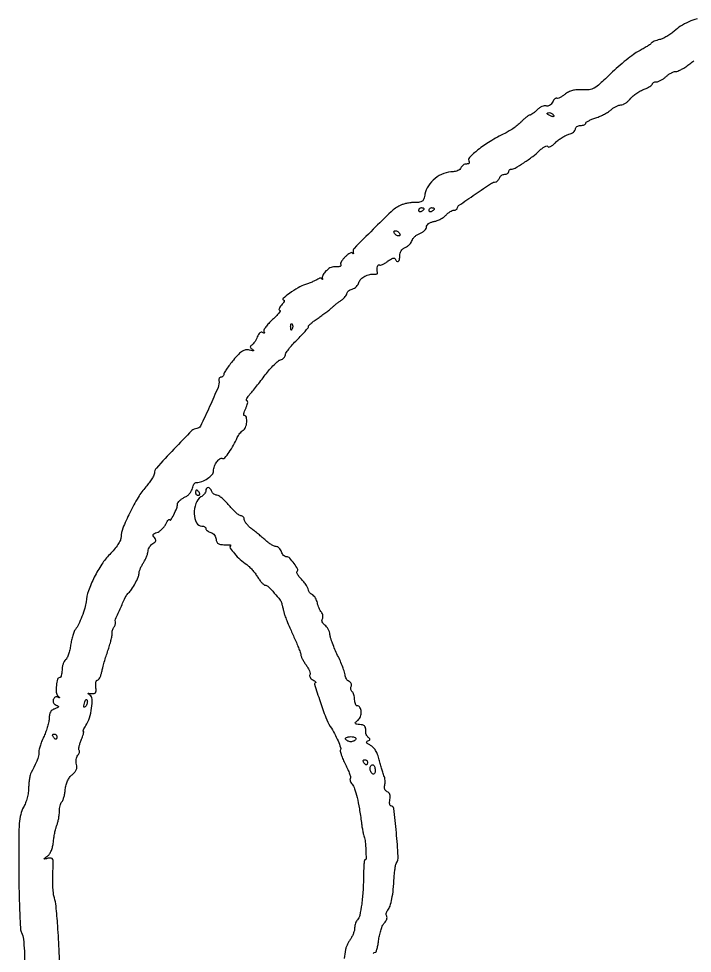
# Model space of a CAD drawing. Extents: x 173 to 1088, y 212 to 1028.
# Drawn here: x 173.1 to 435.5, y 619.6 to 983.6 of the extents above; entities that cross this region are included whole.
import ezdxf

# ---------------------------------------------------------------- set-up
doc = ezdxf.new("R2010")
doc.units = 0

msp = doc.modelspace()

# ---------------------------------------------------------------- linework, layer by layer
for points in [[(437.378822, 983.583317, 0.031299), (434.157521, 982.351157, 0.031111), (430.97935, 980.655502, 0.049031), (428.520474, 978.785106, -0.031022), (427.196614, 977.700789, -0.024188), (425.636608, 976.687924, -0.02475), (424.085622, 975.884392, -0.053128), (422.809546, 975.458169, 0.022245), (421.705606, 975.163686, 0.02623), (420.692725, 974.785188, 0.026535), (419.885454, 974.382081, 0.125919), (419.51646, 974.026633, -0.1026), (419.108811, 973.596061, -0.010055), (417.912531, 972.798293, -0.012384), (416.429243, 971.902558, -0.009505), (414.767498, 970.995831, 0.036749), (412.682854, 969.706363, 0.01176), (409.782733, 967.497391, 0.011663), (406.658574, 964.87778, 0.012775), (403.755618, 962.191487, -0.007099), (399.524523, 958.186091, -0.055941), (397.346972, 956.591595, -0.09992), (395.396835, 955.942968, -0.045866), (392.707249, 955.861585, 0.029057), (390.578183, 955.868655, 0.04936), (388.819493, 955.596706, 0.055084), (387.287248, 955.016264, 0.048625), (385.848049, 954.095115, -0.022257), (384.819264, 953.35753, -0.034278), (383.863353, 952.824118, -0.037161), (383.084247, 952.525371, -0.276023), (382.714932, 952.618401, 0.30608), (382.421116, 952.675318, 0.083663), (382.002422, 952.407161, 0.055017), (381.525873, 951.868503, 0.030753), (381.065766, 951.122885, -0.059449), (380.536637, 950.366066, -0.075059), (379.879683, 949.821593, -0.088916), (379.190122, 949.558218, -0.139364), (378.562064, 949.614557, 0.141033), (377.874174, 949.673994, 0.055414), (376.957857, 949.385777, 0.049073), (375.976208, 948.832132, 0.043479), (375.077319, 948.077319, -0.018314), (374.221457, 947.281956, -0.022766), (373.367667, 946.610212, -0.021887), (372.616292, 946.120792, -0.134189), (372.174314, 946, 0.149632), (371.72167, 945.861438, 0.018896), (370.88695, 945.250389, 0.020824), (369.929696, 944.425373, 0.015908), (368.951273, 943.448133, -0.034085), (367.746446, 942.329172, -0.016732), (366.075222, 941.066964, -0.016517), (364.244153, 939.866349, -0.023056), (362.526959, 938.925498, 0.021844), (356.753609, 935.780438, 0.032336), (352.020889, 932.492784, 0.033352), (348.774533, 929.537701, 0.342309), (348.594575, 927.846975, -0.179434), (348.659058, 927.526373, -0.187973), (348.497087, 927.248799, -0.115181), (348.099739, 927.060949, -0.053117), (347.527632, 927, 0.085485), (346.876624, 926.887878, 0.066241), (346.235327, 926.559375, 0.066059), (345.70056, 926.073419, 0.083908), (345.361626, 925.5, -0.122378), (344.960395, 924.925868, -0.064637), (344.232847, 924.440625, -0.05832), (343.310376, 924.111612, -0.056583), (342.32727, 924, 0.092432), (338.725018, 923.328337, 0.07626), (335.330724, 921.380813, 0.07744), (332.721275, 918.540693, 0.101112), (331.393022, 915.281452, -0.030461), (330.925316, 913.421455, -0.147304), (330.317148, 912.532032, -0.142647), (329.307797, 912.111039, -0.02795), (327.322968, 912, 0.028315), (325.840326, 911.91597, 0.021893), (324.241636, 911.662876, 0.022352), (322.765932, 911.293156, 0.048437), (321.684259, 910.852345, 0.067784), (318.231059, 908.391565, 0.007337), (311.180274, 901.565944, 0.003175), (303.837981, 894.152846, 0.255357), (303.41126, 892.635937, -0.014117), (303.492918, 892.228021, -0.176383), (303.465186, 892.075475, -0.543856), (303.385014, 892.07182, -0.031418), (303.228396, 892.323127, 0.329753), (302.890648, 892.481822, 0.066038), (302.22127, 892.25278, 0.046692), (301.36049, 891.719227, 0.026503), (300.423111, 890.927767, 0.028595), (299.55724, 890.015721, 0.041118), (298.91048, 889.10991, 0.047625), (298.540698, 888.329918, 0.229164), (298.589837, 887.85464, -0.172581), (298.65942, 887.531007, -0.189354), (298.504915, 887.251051, -0.118754), (298.118564, 887.061637, -0.054912), (297.559017, 887, 0.014658), (295.799775, 886.948414, 0.069891), (294.816266, 886.750907, 0.078411), (293.979387, 886.299957, 0.021209), (292.817439, 885.334785, 0.042047), (292.193565, 884.666695, 0.045403), (291.708051, 883.919792, 0.050229), (291.41914, 883.2074, 0.129023), (291.403544, 882.656044, -0.014218), (291.487537, 882.241511, -0.150122), (291.465993, 882.072161, -0.566219), (291.388161, 882.063106, -0.038868), (291.238859, 882.291738, 0.17121), (290.982957, 882.521148, 0.117294), (290.594183, 882.583174, 0.089111), (290.125846, 882.462059, 0.059618), (289.652754, 882.172061, -0.052495), (288.979373, 881.746015, -0.012328), (287.768196, 881.183837, -0.012568), (286.335612, 880.603698, -0.012061), (284.855998, 880.087753, 0.053316), (282.007605, 878.822809, 0.024931), (278.614811, 876.627438, 0.031117), (276.162919, 874.618688, 0.681077), (276.404988, 874.001221, -0.396991), (276.589297, 873.827035, -0.121215), (276.512455, 873.412859, -0.054211), (276.132399, 872.768663, -0.023564), (275.5, 872, 0.028247), (274.863119, 871.21095, 0.077007), (274.539759, 870.572627, 0.192293), (274.565329, 870.178353, 0.289201), (274.847893, 870, -0.560784), (275.005881, 869.741519, -0.048194), (274.492223, 868.93989, -0.028926), (273.464383, 867.777415, -0.013561), (272.011158, 866.391116, 0.021101), (270.527511, 864.932451, 0.03203), (269.3798, 863.535189, 0.03327), (268.643368, 862.35296, 0.267136), (268.662786, 861.736607, -0.042411), (268.855422, 861.356249, -0.359191), (268.801797, 861.186299, -0.257708), (268.588663, 861.171135, -0.03005), (268.152636, 861.405666, 0.182489), (267.614953, 861.510506, 0.13265), (267.056299, 861.252808, 0.086503), (266.52051, 860.61961, 0.041615), (266.059811, 859.657314, -0.028236), (265.615354, 858.661458, -0.026937), (265.055216, 857.705667, -0.027972), (264.468389, 856.917313, -0.080524), (263.95492, 856.472139, 0.064392), (263.473218, 856.080864, 0.222361), (263.349052, 855.709178, 0.178148), (263.547769, 855.315829, 0.040512), (264.143237, 854.844623, -0.048849), (264.586657, 854.481576, -0.571715), (264.541851, 854.307278, -0.116834), (264.099002, 854.286074, -0.010423), (262.999943, 854.5153, 0.088633), (261.543605, 854.58768, 0.108395), (260.262536, 854.130057, 0.064421), (258.835915, 852.95811, 0.014546), (256.749943, 850.605219, 0.010775), (255.31362, 848.809664, 0.014647), (254.101546, 847.125646, 0.011496), (253.176822, 845.687943, 0.138013), (253, 845.059543, -0.097523), (252.920369, 844.655157, -0.097575), (252.693373, 844.311241, -0.098293), (252.354508, 844.080946, -0.100575), (251.956163, 844, 0.125465), (251.57387, 843.902537, 0.119639), (251.276925, 843.632813, 0.106249), (251.113318, 843.227376, 0.082293), (251.109676, 842.75, -0.138726), (250.780225, 839.997063, -0.008892), (247.50121, 832.505682, -0.006089), (243.898612, 824.903511, -0.276792), (242.5, 823.995131, 0.191658), (240.598974, 823.158296, 0.004398), (233.614347, 815.935009, 0.004459), (226.76567, 808.596555, 0.18765), (226, 806.628241, -0.116687), (225.797189, 805.771032, -0.022907), (225.018255, 804.379956, -0.023165), (223.93733, 802.808678, -0.01967), (222.65789, 801.252881, 0.047644), (219.678023, 797.186033, 0.019514), (216.404277, 791.166507, 0.017106), (213.677677, 785.140076, 0.09798), (213, 781.715024, -0.112915), (212.723307, 780.505423, -0.032381), (211.771378, 778.821416, -0.029065), (210.357994, 776.912553, -0.020713), (208.569854, 774.941907, 0.05007), (205.508199, 771.14221, 0.028935), (202.587117, 766.044385, 0.028995), (200.332146, 760.777173, 0.063365), (199.375818, 756.5, -0.050545), (198.900257, 754.084772, -0.018486), (197.762631, 750.789164, -0.017956), (196.407186, 747.629703, -0.062971), (195.220164, 745.765281, 0.079253), (194.708747, 744.901467, 0.020418), (194.173521, 743.366691, 0.02026), (193.699757, 741.543258, 0.019369), (193.366874, 739.659988, -0.023337), (193.023105, 737.801262, -0.026064), (192.516747, 736.051319, -0.026658), (191.934196, 734.622269, -0.10986), (191.365567, 733.88843, 0.095754), (190.841366, 733.249591, 0.042041), (190.401135, 732.242741, 0.039573), (190.100919, 731.062334, 0.042513), (190, 729.877555, -0.029181), (189.935601, 728.775068, -0.04557), (189.73959, 727.845282, -0.057347), (189.454767, 727.196034, -0.266775), (189.113499, 727, 0.336754), (188.254322, 726.347321, 0.043869), (187.806296, 723.937404, 0.044227), (187.786241, 721.344076, 0.16694), (188.426624, 719.876672, -0.007367), (188.934538, 719.306353, -0.215181), (188.988774, 719.123906, -0.511531), (188.886, 719.069063, -0.013696), (188.354785, 719.347552, 0.129363), (187.872633, 719.472183, 0.118191), (187.373273, 719.350173, 0.103358), (186.932694, 718.993228, 0.07954), (186.621644, 718.456402, 0.096346), (186.505631, 717.797595, 0.109508), (186.65523, 717.175343, 0.105174), (187.061163, 716.656243, 0.082977), (187.677327, 716.293579, -0.027207), (188.516919, 715.917826, -0.377097), (188.629132, 715.632224, -0.208338), (188.348964, 715.336059, -0.012009), (187.160469, 714.863658, 0.072522), (186.181228, 714.329835, 0.098235), (185.510132, 713.581537, 0.087355), (185.125741, 712.563251, 0.046705), (185, 711.220054, -0.049823), (184.862219, 709.840782, -0.019948), (184.4125, 707.995215, -0.019505), (183.765672, 706.029614, -0.023294), (183, 704.236136, 0.017384), (182.234445, 702.500022, 0.017144), (181.5875, 700.706921, 0.017292), (181.129986, 699.100128, 0.060779), (181, 698.034737, -0.038442), (180.928132, 697.101357, -0.022123), (180.70625, 695.995024, -0.022007), (180.383187, 694.897116, -0.034061), (180, 693.986431), (179.54477, 693.082149), (179, 692), (178.45523, 690.917851), (178, 690.013569, 0.05519), (177.614934, 688.978349, 0.019969), (177.29375, 687.440601, 0.01952), (177.073478, 685.71468, 0.02198), (177, 684.043985, -0.040241), (176.8563, 682.261398, -0.024399), (176.415608, 680.190423, -0.024363), (175.772994, 678.16461, -0.038986), (175.010581, 676.518838, 0.06879), (173.906845, 673.709812, 0.04099), (173.350943, 670.1543, 0.01777), (173.130366, 664.294105, 0.002092), (173.15778, 651.238422, 0.003905), (173.277049, 642.777064, 0.00576), (173.525301, 635.352561, 0.002842), (173.84363, 629.070375, 0.103882), (174.217068, 627.68519, -0.09041), (174.966294, 625.17471, -0.017174), (175.32701, 620.396563, -0.011152), (175.418177, 615.522514, -0.258973)], [(189.49616, 606, 0.002586), (188.931846, 619.95601, 0.006118), (188.330536, 630.343788, 0.005988), (187.700773, 638.003467, 0.056541), (187.024344, 641.224891, -0.050688), (186.695956, 642.702815, -0.013758), (186.480805, 645.091214, -0.013775), (186.385534, 647.82966, -0.013908), (186.441759, 650.5604, 0.005119), (186.601372, 654.740601, 0.079572), (186.414715, 656.158596, 0.287148), (185.816874, 656.684909, 0.102588), (184.630987, 656.635246, -0.003209), (183.209304, 656.287493, -0.401882), (183.064177, 656.372678, -0.307739), (183.125466, 656.55681, -0.002606), (184.384027, 657.507983, 0.086719), (185.177645, 658.349985, 0.046757), (185.849791, 659.612031, 0.041789), (186.349463, 661.15912, 0.034773), (186.623838, 662.866347, -0.016299), (186.833835, 664.573051, -0.012215), (187.171854, 666.436426, -0.012381), (187.576779, 668.17648, -0.027487), (187.989811, 669.473201, 0.027513), (188.377033, 670.689106, 0.017024), (188.703257, 672.153083, 0.017063), (188.927423, 673.625494, 0.029249), (189, 674.8651, -0.031251), (189.069862, 675.981774, -0.031694), (189.278347, 677.075686, -0.033405), (189.582669, 677.998709, -0.100045), (189.947564, 678.55, 0.106555), (190.339518, 679.159079, 0.022329), (190.734486, 680.371827, 0.022469), (191.072835, 681.848337, 0.019606), (191.295827, 683.417922, -0.036882), (191.61373, 685.209127, -0.046233), (192.178902, 686.797834, -0.05053), (192.970763, 688.133485, -0.063587), (193.963873, 689.17183, 0.043709), (194.960369, 690.134282, 0.079562), (195.556818, 691.092811, 0.090612), (195.778878, 692.099531, 0.073168), (195.65746, 693.201872, -0.054853), (195.519421, 694.139432, -0.046323), (195.575559, 695.140996, -0.048454), (195.804368, 696.054581, -0.087847), (196.184352, 696.72213, 0.046975), (196.561046, 697.274112, 0.063188), (196.784598, 697.835847, 0.07904), (196.830818, 698.321978, 0.182599), (196.682151, 698.651182, -0.22166), (196.5271, 699.077094, -0.028256), (196.670377, 700.067759, -0.028757), (196.992698, 701.291075, -0.020167), (197.488624, 702.627016, 0.013405), (197.988957, 703.920935, 0.024155), (198.318288, 705.009186, 0.023631), (198.482627, 705.826996, 0.459181), (198.333963, 706, -0.476967), (198.213612, 706.148617, -0.044303), (198.372916, 706.667352, -0.032007), (198.727201, 707.399848, -0.016389), (199.258544, 708.271836, 0.068941), (200.683753, 711.280595, 0.042768), (201.5352, 715.102005, 0.040877), (201.717653, 718.605082, 0.241271), (200.858803, 720.165437, -0.021279), (200.248789, 720.616488, -0.449194), (200.239314, 720.817135, -0.22229), (200.515166, 720.91352, -0.010878), (201.5, 720.791698, 0.05957), (202.518763, 720.765379, 0.223242), (203.055894, 721.081864, 0.1542), (203.272373, 721.799247, 0.025877), (203.178434, 723.25, -0.033952), (203.127265, 724.303654, -0.055009), (203.242761, 725.192188, -0.075954), (203.492629, 725.798704, -0.262917), (203.848979, 726, 0.233472), (204.274976, 726.210385, 0.045802), (204.743486, 726.954687, 0.039935), (205.17584, 728.005206, 0.027582), (205.500933, 729.25, -0.014775), (205.873613, 730.842724, -0.005812), (206.476947, 733.014063, -0.005747), (207.183848, 735.347605, -0.007143), (207.896944, 737.5, 0.010562), (208.55227, 739.524277, 0.012353), (209.085539, 741.471875, 0.01135), (209.4565, 743.131904, 0.070673), (209.505203, 744, -0.052347), (209.518059, 744.658082, -0.035301), (209.66351, 745.395642, -0.035526), (209.908743, 746.09715, -0.057405), (210.223734, 746.64474, 0.045691), (210.527871, 747.145987, 0.042954), (210.743322, 747.704445, 0.045915), (210.845663, 748.234922, 0.100489), (210.803927, 748.64474, -0.17894), (210.862257, 749.758213, -0.004834), (212.872598, 754.30704, -0.00685), (214.931454, 758.685949, -0.10445), (215.95414, 760, 0.073094), (217.114156, 761.313127, 0.020736), (218.51007, 763.662206, 0.019101), (219.699447, 766.084032, 0.104961), (220, 767.5, -0.072693), (220.113838, 768.278866, -0.024215), (220.497751, 769.368735, -0.023518), (221.045913, 770.551064, -0.024725), (221.694471, 771.656457, 0.027187), (222.353987, 772.793304, 0.022367), (222.934484, 774.070521, 0.022934), (223.361871, 775.29426, 0.054204), (223.536322, 776.243016, -0.071053), (223.719304, 777.079312, -0.051063), (224.143778, 777.937548, -0.051265), (224.730681, 778.687882, -0.073725), (225.397301, 779.202465, 0.045112), (226.175846, 779.735516, 0.156822), (226.500419, 780.242836, 0.178029), (226.447484, 780.802406, 0.061588), (226.002802, 781.496624, -0.062209), (225.564128, 782.183331, -0.226095), (225.564383, 782.687403, -0.171606), (225.975392, 783.098642, -0.034624), (226.951393, 783.484573, 0.076123), (227.844295, 783.926164, 0.037041), (228.831609, 784.733231, 0.035647), (229.755264, 785.744392, 0.042901), (230.464005, 786.818671, -0.015783), (231.027653, 787.782863, -0.042174), (231.505819, 788.41861, -0.136451), (231.807023, 788.611845, -0.490418), (231.966123, 788.5, 0.729123), (232.363615, 788.39229, 0.027814), (233.50818, 790.392283, 0.018993), (234.694332, 793.004821, 0.097359), (235, 794.559741, -0.153549), (235.189511, 795.162295, -0.048891), (235.807812, 795.885817, -0.043518), (236.697586, 796.603826, -0.036582), (237.75, 797.204801, 0.053563), (238.843408, 797.879317, 0.04972), (239.799028, 798.786006, 0.052796), (240.497373, 799.791995, 0.090158), (240.819551, 800.759367, -0.05125), (241.033012, 801.616513, -0.064813), (241.406865, 802.341814, -0.078572), (241.87565, 802.832876, -0.164403), (242.370186, 803, 0.090068), (244.500517, 803.386887, 0.058904), (246.724387, 804.536116, 0.061809), (248.452481, 806.045992, 0.17924), (249.024001, 807.5, -0.082699), (249.358293, 809.288079, -0.068237), (250.265563, 811.005099, -0.079527), (251.426543, 812.176127, -0.242212), (252.5, 812.344644, 0.304402), (253.419552, 812.600549, 0.022955), (255.094069, 814.747095, 0.028017), (256.82494, 817.504402, 0.026392), (258.274855, 820.492395, -0.04029), (258.702316, 821.314394, -0.030991), (259.291879, 822.136667, -0.031784), (259.944058, 822.840186, -0.062456), (260.557444, 823.292085, 0.179833), (261.509656, 824.411803, 0.065385), (261.968138, 826.478746, 0.075634), (261.848677, 828.363925, 0.352762), (261.059303, 829, -0.367589), (260.810408, 829.21157, -0.084513), (260.814497, 829.807812, -0.050316), (261.065721, 830.694709, -0.025618), (261.546898, 831.75, 0.028723), (262.029459, 832.825959, 0.048073), (262.291907, 833.781309, 0.06528), (262.321577, 834.49318, 0.297375), (262.077414, 834.803394, -0.339173), (261.886756, 835.087587, -0.086583), (262.025002, 835.662918, -0.053279), (262.464266, 836.439065, -0.02804), (263.159694, 837.303394, 0.011976), (264.184426, 838.496448, 0.003244), (265.748596, 840.433853, 0.003281), (267.495631, 842.656489, 0.003401), (269.192472, 844.87568, -0.016403), (270.881748, 846.969813, -0.019798), (272.606195, 848.81647, -0.018817), (274.156974, 850.239269, -0.112718), (275.122597, 850.742311, 0.065102), (275.840306, 851.033809, 0.067674), (276.448513, 851.497092, 0.074933), (276.859409, 852.054642, 0.12198), (277, 852.622356, -0.148681), (277.236044, 853.398604, -0.016836), (278.321875, 854.906563, -0.019204), (279.776619, 856.6473, -0.014498), (281.5, 858.447741, 0.008412), (283.224651, 860.206157, 0.012242), (284.680132, 861.818218, 0.007827), (285.831078, 863.200691, 0.169123), (286.006833, 863.692017, -0.195192), (286.189067, 864.130362, -0.016156), (287.102823, 864.99703, -0.019702), (288.304772, 865.983497, -0.013867), (289.728267, 867, 0.006727), (291.268759, 868.067171, 0.006167), (292.825704, 869.20625, 0.006175), (294.189961, 870.257016, 0.020069), (295.056483, 871, -0.013652), (295.829218, 871.679962, -0.00701), (296.832053, 872.491411, -0.006962), (297.888493, 873.298454, -0.010425), (298.835049, 873.970759, 0.033735), (299.663559, 874.619332, 0.03779), (300.364046, 875.350999, 0.041019), (300.853163, 876.056675, 0.13178), (301, 876.604128, -0.153105), (301.152041, 877.089013, -0.068877), (301.6093, 877.584556, -0.058782), (302.280747, 878.015492, -0.049386), (303.074213, 878.309156, 0.073671), (303.906065, 878.66366, 0.055588), (304.691359, 879.274381, 0.056125), (305.314815, 880.035015, 0.079844), (305.666667, 880.833333, -0.133265), (306.432928, 882.169321, -0.074725), (307.949516, 883.288869, -0.06975), (309.855753, 883.979218, -0.082882), (311.765823, 884.061016, 0.060533), (312.240278, 884.060224, 0.099449), (312.620377, 884.185128, 0.136389), (312.846629, 884.412036, 0.171559), (312.897402, 884.70253, -0.042324), (312.793051, 885.9695, -0.059711), (312.93045, 887.092913, -0.123334), (313.245665, 887.689022, -0.429989), (313.633912, 887.699422, 0.260559), (314.043602, 887.583556, 0.044178), (314.843062, 887.850678, 0.038529), (315.820817, 888.369421, 0.025434), (316.859993, 889.104511, -0.02724), (317.927745, 889.854046, -0.060246), (318.828097, 890.274881, -0.105717), (319.471166, 890.343459, -0.294234), (319.809415, 890.071756, 0.103243), (320.344865, 889.152645, 0.371853), (320.965827, 889.074295, 0.200347), (321.466641, 889.824165, 0.057233), (321.579401, 891.24792, -0.075541), (321.695502, 892.24875, -0.078894), (322.103706, 893.153713, -0.076951), (322.782847, 893.905298, -0.067092), (323.688449, 894.458546, 0.053094), (324.560152, 894.958246, 0.04375), (325.37057, 895.660549, 0.04552), (326.004962, 896.447736, 0.083083), (326.34168, 897.198585, -0.098113), (326.706438, 897.951044, -0.047371), (327.432734, 898.743844, -0.044466), (328.37537, 899.453923, -0.04839), (329.403232, 899.963209, 0.048548), (330.396567, 900.455777, 0.054154), (331.237199, 901.115721, 0.061516), (331.811793, 901.834828, 0.138699), (332, 902.500249, -0.154691), (332.210325, 903.163804, -0.082496), (332.820844, 903.782784, -0.06491), (333.762941, 904.295039, -0.042774), (334.948884, 904.639777, 0.042483), (336.202894, 905.003511, 0.030372), (337.532701, 905.610091, 0.030855), (338.73773, 906.349508, 0.055852), (339.603872, 907.114777, -0.035355), (340.356003, 907.836185, -0.035116), (341.203905, 908.446216, -0.037321), (342.019931, 908.869862, -0.101408), (342.654988, 909, 0.059326), (343.169368, 909.061248, 0.078256), (343.604903, 909.241919, 0.096666), (343.896614, 909.509429, 0.160332), (344, 909.823554, -0.245296), (344.513978, 910.808186, -0.002665), (350.967341, 915.254318, -0.003773), (357.326494, 919.515852, -0.146755), (358.940482, 920, 0.144442), (359.306079, 920.107866, 0.059717), (359.706728, 920.440625, 0.052306), (360.078815, 920.926146, 0.045775), (360.361626, 921.5, -0.081035), (360.696157, 922.073415, -0.065663), (361.217991, 922.559375, -0.06652), (361.840167, 922.887915, -0.088478), (362.468615, 923, 0.063461), (363.05412, 923.074614, 0.081424), (363.550156, 923.29375, 0.09843), (363.882059, 923.618634, 0.151099), (364, 924, -0.091936), (364.070791, 924.38175, -0.095989), (364.273381, 924.70625, -0.099426), (364.575578, 924.923408, -0.106626), (364.93066, 925, 0.131864), (366.501856, 925.421702, 0.01289), (369.880579, 927.494193, 0.017468), (373.347756, 929.922226, 0.029892), (376.03564, 932.21214, -0.024598), (377.165557, 933.19558, -0.050936), (378.152398, 933.821494, -0.086935), (378.87235, 934.036346, -0.355319), (379.230423, 933.808731, 0.345616), (379.577148, 933.57982, 0.096031), (380.248356, 933.768104, 0.054286), (381.167937, 934.36198, 0.025883), (382.215015, 935.305924, -0.031684), (383.404881, 936.353845, -0.024599), (384.819937, 937.341838, -0.025167), (386.236588, 938.134266, -0.053495), (387.413878, 938.567741, 0.047693), (388.403259, 938.919078, 0.057944), (389.240327, 939.43493, 0.068408), (389.81104, 940.028055, 0.158698), (390, 940.608408, -0.142309), (390.15416, 941.139078, -0.099693), (390.5875, 941.59122, -0.084453), (391.235529, 941.895819, -0.067826), (392, 942, 0.040094), (392.765795, 942.061507, 0.059398), (393.4125, 942.246733, 0.078119), (393.852334, 942.518535, 0.218729), (394, 942.83994, -0.248937), (394.211332, 943.238105, -0.024675), (395.167377, 943.818418, -0.026519), (396.451436, 944.427923, -0.017847), (397.974049, 944.991436, 0.023292), (399.641026, 945.629092, 0.018933), (401.363562, 946.460719, 0.019335), (402.894045, 947.349896, 0.046294), (403.932236, 948.151495, -0.039866), (404.824564, 948.858932, -0.034192), (405.863594, 949.457002, -0.035647), (406.887733, 949.869226, -0.078008), (407.720838, 950, 0.099932), (408.536954, 950.164758, 0.045078), (409.505549, 950.679532, 0.042205), (410.464385, 951.428242, 0.04487), (411.26252, 952.313302, -0.052264), (412.177816, 953.298657, -0.026121), (413.517593, 954.350492, -0.025608), (415.032479, 955.304778, -0.03427), (416.499868, 955.999948, 0.018833), (417.840727, 956.585236, 0.027303), (418.971836, 957.208795, 0.02601), (419.80826, 957.793917, 0.231077), (420, 958.186646, -0.182749), (420.117398, 958.497119, -0.090836), (420.452908, 958.761077, -0.070737), (420.95185, 958.939927, -0.050781), (421.541813, 959, 0.091681), (422.282083, 959.136887, 0.032799), (423.261326, 959.5875, 0.031223), (424.29515, 960.23461, 0.032092), (425.230375, 961, -0.034637), (426.175349, 961.765382, -0.032333), (427.238234, 962.4125, -0.033946), (428.258622, 962.861315, -0.086846), (429.051057, 963, 0.104529), (429.935027, 963.186842, 0.022064), (431.355698, 963.891991, 0.022207), (432.960346, 964.874157, 0.019463), (434.546013, 966.036567, -0.021854), (436.100149, 967.16448, -0.029047)], [(311.174756, 619.504043, -0.254315), (312.086777, 620, 0.324325), (312.373666, 620.207966, 0.014342), (312.742942, 621.456224, 0.01958), (313.100569, 623.057046, 0.012189), (313.399955, 624.957357, -0.023785), (313.764632, 626.967743, -0.024677), (314.315295, 628.909389, -0.025346), (314.956942, 630.532932, -0.089826), (315.592544, 631.449687, 0.0523), (316.131421, 632.114852, 0.061744), (316.485725, 632.842631, 0.072296), (316.61282, 633.52034, 0.149759), (316.477668, 634.036134, -0.115578), (316.310157, 634.535851, -0.069348), (316.338555, 635.164125, -0.063524), (316.548863, 635.819487, -0.063918), (316.916645, 636.399563, 0.098474), (317.788667, 638.0095, 0.026802), (318.498145, 640.82912, 0.022975), (319.044348, 644.518746, 0.013003), (319.383131, 649.02606, -0.011375), (319.512921, 650.831495, -0.013864), (319.719518, 652.513155, -0.012417), (319.965694, 653.907112, -0.088717), (320.216493, 654.541276, 0.154034), (320.951235, 657.444074, 0.009125), (320.254228, 666.596806, 0.006144), (319.251595, 675.971822, 0.379822), (318.093359, 677, -0.294963), (317.814989, 677.179867, -0.071986), (317.656734, 677.730721, -0.051145), (317.629547, 678.534083, -0.030137), (317.752871, 679.487562, 0.044557), (317.864228, 680.599332, 0.083813), (317.724002, 681.48823, 0.106819), (317.337261, 682.138518, 0.11425), (316.724708, 682.552145, -0.105123), (316.153278, 682.923174, -0.101364), (315.773213, 683.498998, -0.091234), (315.625238, 684.231248, -0.068409), (315.723232, 685.049639, 0.051034), (315.857204, 685.913847, 0.033241), (315.84241, 686.924425, 0.033324), (315.694372, 687.919298, 0.053062), (315.423708, 688.735056, -0.026994), (315.046187, 689.701464, -0.007009), (314.545553, 691.294878, -0.007107), (314.025474, 693.129779, -0.007198), (313.560091, 694.970913, 0.028045), (312.947206, 697.030267, 0.049409), (312.185274, 698.631741, 0.060448), (311.260947, 699.814004, 0.081177), (310.159607, 700.607746, -0.022625), (309.141612, 701.174145, -0.122417), (308.702803, 701.622896, -0.312883), (308.731049, 701.994368, -0.127468), (309.160501, 702.310703, 0.043467), (309.757557, 702.612622, 0.228649), (309.949217, 702.914177, 0.227627), (309.832821, 703.252858, 0.043111), (309.321877, 703.688464, -0.09804), (308.883706, 704.153617, -0.054337), (308.542151, 704.857967, -0.051229), (308.341199, 705.677078, -0.057273), (308.321877, 706.489157, 0.071702), (308.281213, 707.262581, 0.092706), (308.017709, 707.921218, 0.106457), (307.569914, 708.37608, 0.125455), (307, 708.572248, -0.010746), (304.905528, 708.78957, -0.183107), (304.304246, 709.108037, -0.397925), (304.32109, 709.576761, -0.032264), (305.340696, 710.458365, 0.149859), (306.32947, 711.82924, 0.100553), (306.575809, 713.759631, 0.121337), (306.047666, 715.380448, 0.259154), (304.932612, 716, -0.233743), (304.575207, 716.176738, -0.071965), (304.273955, 716.717039, -0.054935), (304.068098, 717.506131, -0.036374), (304, 718.440983, 0.036041), (303.929434, 719.418688, 0.04038), (303.719079, 720.338546, 0.044295), (303.41161, 721.077984, 0.134458), (303.043674, 721.473008, -0.126333), (302.720623, 721.808917, -0.081095), (302.532792, 722.319173, -0.072444), (302.504918, 722.921457, -0.067106), (302.647428, 723.523596, 0.094366), (302.755125, 724.12143, 0.096724), (302.633816, 724.711412, 0.098965), (302.303239, 725.202031, 0.103916), (301.814594, 725.517653, -0.104249), (301.270393, 725.869668, -0.060596), (300.786561, 726.48308, -0.056683), (300.432242, 727.248459, -0.061358), (300.270914, 728.053623, 0.060658), (300.050351, 729.162439, 0.011458), (299.359956, 731.111451, 0.012091), (298.440991, 733.362864, 0.010826), (297.381494, 735.652691, -0.012207), (296.31378, 737.977095, -0.012507), (295.369889, 740.332247, -0.012336), (294.65348, 742.413666, -0.050193), (294.379247, 743.722623, 0.054473), (294.152441, 744.76096, 0.040938), (293.690595, 745.83613, 0.041847), (293.079579, 746.786891, 0.071266), (292.405052, 747.445769, -0.061066), (291.792207, 748.020543, -0.079505), (291.399384, 748.680673, -0.09485), (291.274548, 749.333389, -0.139243), (291.433315, 749.892101, 0.106327), (291.631847, 750.450294, 0.070045), (291.625005, 751.134216, 0.065746), (291.422685, 751.834719, 0.070178), (291.048321, 752.441777, -0.048492), (290.585512, 753.124375, -0.023489), (290.124389, 754.074269, -0.023042), (289.733153, 755.117172, -0.030651), (289.481204, 756.097602, 0.050032), (289.199411, 757.041099, 0.041686), (288.721954, 757.972854, 0.043459), (288.13323, 758.757447, 0.082687), (287.518972, 759.249321, -0.045608), (286.937877, 759.64803, -0.047249), (286.446198, 760.141227, -0.051943), (286.108465, 760.650434, -0.121047), (286, 761.091896, 0.111535), (285.821755, 761.881008, 0.040862), (285.244113, 762.876027, 0.02439), (284.182613, 764.253872, 0.005951), (282.297619, 766.415656, -0.039627), (281.8763, 766.970108, -0.057047), (281.604796, 767.522803, -0.07313), (281.51129, 767.99217, -0.212108), (281.627522, 768.294189, 0.331999), (281.773473, 769.298609, 0.03374), (280.403511, 771.463216, 0.035095), (278.706069, 773.470859, 0.202389), (277.452378, 774, -0.131693), (276.901325, 774.147702, -0.068529), (276.335356, 774.5875, -0.060665), (275.840786, 775.235156, -0.055972), (275.5, 776, 0.060051), (275.151783, 776.764733, 0.062712), (274.635937, 777.4125, 0.069806), (274.038368, 777.851538, 0.124196), (273.449896, 778, -0.108145), (272.726194, 778.158382, -0.026324), (271.637431, 778.730114, -0.025763), (270.430605, 779.534122, -0.023154), (269.267284, 780.485493, 0.006132), (268.008205, 781.588766, 0.003808), (266.505077, 782.853955, 0.00382), (265.002512, 784.079999, 0.006891), (263.75, 785.058074, -0.030207), (262.697499, 785.961985, -0.034225), (261.807813, 786.951383, -0.036558), (261.182477, 787.88357, -0.130176), (261, 788.57258, 0.088805), (260.902433, 789.117575, 0.094938), (260.622553, 789.580695, 0.099937), (260.205267, 789.890523, 0.110309), (259.715075, 790, -0.158751), (259.02931, 790.22336, -0.021684), (257.83577, 791.175, -0.023156), (256.48266, 792.468227, -0.017671), (255.121806, 794, 0.01974), (253.74974, 795.531588, 0.025142), (252.362842, 796.825, 0.024502), (251.127916, 797.766266, 0.151716), (250.375346, 798, -0.093623), (249.782554, 798.111979, -0.066804), (249.190593, 798.440625, -0.064845), (248.689171, 798.926578, -0.076435), (248.361626, 799.5, 0.088427), (247.735738, 800.537536, 0.189753), (246.91878, 800.95928, 0.282105), (246.266302, 800.645373, 0.144101), (246, 799.740547, -0.115253), (245.867806, 799.174669, -0.049034), (245.453891, 798.510007, -0.045014), (244.852147, 797.85748, -0.044442), (244.140904, 797.320069, 0.171616), (242.124402, 794.788494, 0.09214), (241.524544, 790.790957, 0.108536), (242.419166, 787.302487, 0.283102), (244.535184, 786, -0.0618), (245.095295, 785.930505, -0.080188), (245.56971, 785.726045, -0.097793), (245.887257, 785.423072, -0.154695), (246, 785.067388, 0.170109), (246.141156, 784.664493, 0.058089), (246.5875, 784.222265, 0.0497), (247.234602, 783.811679, 0.039709), (248, 783.5, -0.081113), (248.764378, 783.112489, -0.069591), (249.4125, 782.483985, -0.071315), (249.850007, 781.718828, -0.094537), (250, 780.932612, 0.127449), (250.287419, 779.82334, 0.160604), (251.06261, 779.108029, 0.092815), (252.484819, 778.757492, 0.025062), (254.816667, 778.742466, -0.034904), (255.289067, 778.730128, -0.102918), (255.597762, 778.634299, -0.255413), (255.696497, 778.478393, -0.215708), (255.626778, 778.293444, 0.36216), (255.543941, 777.380281, 0.027261), (257.183813, 775.262855, 0.031489), (259.437655, 772.968273, 0.032464), (261.94003, 771, -0.042392), (262.920662, 770.196694, -0.018811), (264.07633, 768.985937, -0.018461), (265.211096, 767.60425, -0.023701), (266.144119, 766.25, 0.02029), (266.989147, 765.005392, 0.027186), (267.858794, 763.954688, 0.026602), (268.647102, 763.187451, 0.181624), (269.14612, 763, -0.20047), (270.210573, 762.555348, -0.011522), (272.693204, 759.924191, -0.014025), (275.010382, 757.202382, -0.131713), (275.625, 755.808536, 0.011963), (275.690221, 755.444567, 0.007256), (275.783884, 755.017195, 0.007268), (275.889213, 754.595554, 0.012699), (275.99035, 754.25, -0.011514), (276.096138, 753.891705, -0.005493), (276.216439, 753.426562, -0.005441), (276.331544, 752.93764, -0.007709), (276.422501, 752.5, 0.039058), (276.776985, 751.206977, 0.010219), (277.547626, 749.196809, 0.007451), (278.74728, 746.37063, 0.00241), (280.605381, 742.222665, -0.007034), (281.522495, 740.123516, -0.009249), (282.296581, 738.181735, -0.007109), (282.888089, 736.544156, -0.083294), (283, 735.877035, 0.102306), (283.121027, 735.29173, 0.01798), (283.606075, 734.271398, 0.01883), (284.273335, 733.098873, 0.015938), (285.063235, 731.911195, -0.026885), (285.810482, 730.732502, -0.035985), (286.348766, 729.587102, -0.039066), (286.637227, 728.617943, -0.193557), (286.542202, 728.068285, 0.180931), (286.455087, 727.628572, 0.094872), (286.649804, 727.09775, 0.073529), (287.09451, 726.556241, 0.052357), (287.728968, 726.091869, -0.016125), (288.365969, 725.692982, -0.041863), (288.788195, 725.354756, -0.125523), (288.923613, 725.139718, -0.494346), (288.847868, 725.030409, 0.491246), (288.386138, 724.371124, 0.004317), (290.534998, 717.683797, 0.010881), (292.771125, 711.38853, 0.052411), (294.482989, 708, -0.019679), (296.139136, 705.193828, -0.021208), (297.525488, 702.334119, -0.015494), (298.527296, 699.811337, -0.229032), (298.431762, 698.889588, 0.208624), (298.352377, 698.335199, 0.016186), (298.807922, 696.870289, 0.019962), (299.501571, 695.101761, 0.013832), (300.419283, 693.159288, -0.013647), (301.330602, 691.232195, -0.020915), (302.002979, 689.512022, -0.016479), (302.43488, 688.105047, -0.268776), (302.312627, 687.645961, 0.208754), (302.178092, 687.302972, 0.0697), (302.275104, 686.760529, 0.055236), (302.566758, 686.118682, 0.038984), (303.024111, 685.470948, -0.094547), (303.986724, 683.726317, -0.019858), (304.940653, 680.357578, -0.017965), (305.839336, 675.931271, -0.010086), (306.628066, 670.5, 0.00843), (306.860884, 668.858596, 0.008561), (307.147863, 667.234375, 0.008388), (307.445155, 665.831172, 0.03448), (307.697255, 665, -0.066339), (308.152792, 663.062615, -0.016208), (308.369675, 659.783181, -0.008342), (308.426548, 656.426492, -0.414439), (308, 656.000053, 0.379217), (307.798892, 655.822092, 0.007123), (307.636276, 654.311126, 0.013519), (307.513718, 652.454872, 0.008155), (307.463918, 650.250155, -0.013454), (307.262982, 644.196582, -0.018397), (306.735403, 638.76772, -0.01598), (306.002223, 634.381445, -0.148022), (305.104613, 632.704613, 0.074425), (304.681014, 632.131885, 0.038551), (304.32448, 631.314216, 0.037261), (304.081369, 630.398976, 0.046319), (304, 629.522506, -0.061671), (303.880025, 628.553498, -0.028647), (303.500425, 627.342033, -0.027849), (302.950366, 626.099001, -0.034694), (302.299319, 625.016951, 0.02267), (301.637146, 623.97398, 0.020976), (301.053466, 622.848452, 0.021492), (300.61942, 621.80288, 0.06313), (300.446305, 621.044444, -0.036619), (299.852955, 617.619087, -0.035684)]]:
    msp.add_lwpolyline(points, format="xyb")
for points in [[(381.492921, 946.011454, -0.1144), (381.606889, 945.674071, -0.32948), (381.487528, 945.474315, -0.155351), (381.131719, 945.443138, -0.036408), (380.551938, 945.618443, -0.029964), (379.48003, 946.105273, -0.168622), (379.057392, 946.558518, -0.444011), (379.201747, 946.882327, -0.079093), (379.940983, 947, -0.088797), (380.34605, 946.927491, -0.053277), (380.78502, 946.709615, -0.051183), (381.189428, 946.389589, -0.061454)], [(331, 909.559017, -0.151918), (330.934461, 909.34829, -0.038439), (330.70625, 909.066025, -0.035638), (330.382774, 908.768994, -0.029505), (330, 908.5, -0.082592), (329.6179, 908.343488, -0.161196), (329.29375, 908.3746, -0.182303), (329.078288, 908.586039, -0.108972), (329, 908.940983, -0.093332), (329.076123, 909.345238, -0.09642), (329.29375, 909.688914, -0.099167), (329.618444, 909.918938, -0.105053), (330, 910, -0.042167), (330.382849, 909.967655, -0.061769), (330.70625, 909.870461, -0.081139), (330.92554, 909.727648, -0.210953)], [(335, 909.559017, -0.151918), (334.934461, 909.34829, -0.038439), (334.70625, 909.066025, -0.035638), (334.382774, 908.768994, -0.029505), (334, 908.5, -0.082592), (333.6179, 908.343488, -0.161196), (333.29375, 908.3746, -0.182303), (333.078288, 908.586039, -0.108972), (333, 908.940983, -0.093332), (333.076123, 909.345238, -0.09642), (333.29375, 909.688914, -0.099167), (333.618444, 909.918938, -0.105053), (334, 910, -0.042167), (334.382849, 909.967655, -0.061769), (334.70625, 909.870461, -0.081139), (334.92554, 909.727648, -0.210953)], [(321.5, 900, -0.076764), (321.661825, 899.617617, -0.154201), (321.642737, 899.29375, -0.186277), (321.449529, 899.079239, -0.117858), (321.118034, 899, -0.085235), (320.689814, 899.073533, -0.053414), (320.230237, 899.29375, -0.051777), (319.810561, 899.617474, -0.064269), (319.5, 900, -0.076764), (319.338175, 900.382383, -0.154201), (319.357263, 900.70625, -0.186277), (319.550471, 900.920761, -0.117858), (319.881966, 901, -0.085235), (320.310186, 900.926467, -0.053414), (320.769763, 900.70625, -0.051777), (321.189439, 900.382526, -0.064269)], [(279.683114, 862.8125, -0.054073), (279.461564, 862.395823, -0.470617), (279.279315, 862.37858, -0.168741), (279.137993, 862.670344, -0.018894), (279.078947, 863.416667, -0.028489), (279.089945, 864.112848, -0.077125), (279.200665, 864.592839, -0.208169), (279.385309, 864.77538, -0.296942), (279.604167, 864.729167, -0.126455), (279.797407, 864.402231, -0.060344), (279.876576, 863.916927, -0.05415), (279.839148, 863.359369, -0.051402)], [(242, 799, 0.105053), (242.081062, 798.618444, 0.099167), (242.311086, 798.29375, 0.09642), (242.654762, 798.076123, 0.093332), (243.059017, 798, 0.108972), (243.413961, 798.078288, 0.182303), (243.6254, 798.29375, 0.161196), (243.656512, 798.6179, 0.082592), (243.5, 799, 0.029505), (243.231006, 799.382774, 0.035638), (242.933975, 799.70625, 0.038439), (242.65171, 799.934461, 0.151918), (242.440983, 800, 0.210953), (242.272352, 799.92554, 0.081139), (242.129539, 799.70625, 0.061769), (242.032345, 799.382849, 0.042167)], [(199.16845, 715.76845, -0.069225), (198.72933, 715.436586, -0.470166), (198.508441, 715.522275, -0.131195), (198.479614, 715.995419, -0.013933), (198.731213, 717.080159, -0.02593), (199.004403, 717.940026, -0.106885), (199.298474, 718.396366, -0.353106), (199.564152, 718.424773, -0.170804), (199.787763, 718.13671, -0.085105), (199.8766, 717.556574, -0.059552), (199.7862, 716.899953, -0.058506), (199.539971, 716.270088, -0.0741)], [(188, 704, -0.042167), (187.967655, 703.617151, -0.061769), (187.870461, 703.29375, -0.081139), (187.727648, 703.07446, -0.210953), (187.559017, 703, -0.151918), (187.34829, 703.065539, -0.038439), (187.066025, 703.29375, -0.035638), (186.768994, 703.617226, -0.029505), (186.5, 704, -0.082592), (186.343488, 704.3821, -0.161196), (186.3746, 704.70625, -0.182303), (186.586039, 704.921712, -0.108972), (186.940983, 705, -0.093332), (187.345238, 704.923877, -0.09642), (187.688914, 704.70625, -0.099167), (187.918938, 704.381556, -0.105053)], [(304.5, 703, -0.085235), (304.161812, 702.617226, -0.053414), (303.657561, 702.29375, -0.051777), (303.074463, 702.074147, -0.064269), (302.5, 702, -0.064269), (301.925537, 702.074147, -0.051777), (301.342439, 702.29375, -0.053414), (300.838188, 702.617226, -0.085235), (300.5, 703, -0.259199), (300.482113, 703.385721, -0.162984), (300.809017, 703.713525, -0.081563), (301.511996, 703.931662, -0.034543), (302.5, 704, -0.034543), (303.488004, 703.931662, -0.081563), (304.190983, 703.713525, -0.162984), (304.517887, 703.385721, -0.259199)], [(309, 694, -0.042167), (308.967655, 693.617151, -0.061769), (308.870461, 693.29375, -0.081139), (308.727648, 693.07446, -0.210953), (308.559017, 693, -0.151918), (308.34829, 693.065539, -0.038439), (308.066025, 693.29375, -0.035638), (307.768994, 693.617226, -0.029505), (307.5, 694, -0.082592), (307.343488, 694.3821, -0.161196), (307.3746, 694.70625, -0.182303), (307.586039, 694.921712, -0.108972), (307.940983, 695, -0.093332), (308.345238, 694.923877, -0.09642), (308.688914, 694.70625, -0.099167), (308.918938, 694.381556, -0.105053)], [(312, 690.940983, -0.047867), (311.928459, 690.195401, -0.104212), (311.70625, 689.66835, -0.181468), (311.378123, 689.441401, -0.202618), (311, 689.5, -0.08825), (310.617164, 689.842344, -0.053305), (310.29375, 690.359775, -0.051278), (310.074167, 690.961978, -0.061875), (310, 691.559017, -0.067639), (310.074854, 692.109818, -0.08433), (310.29375, 692.576711, -0.09965), (310.61866, 692.888931, -0.142666), (311, 693, -0.195654), (311.381985, 692.844577, -0.086673), (311.70625, 692.395164, -0.066561), (311.926392, 691.729059, -0.0466)]]:
    msp.add_lwpolyline(points, format="xyb", close=True)

doc.saveas('drawing.dxf')
